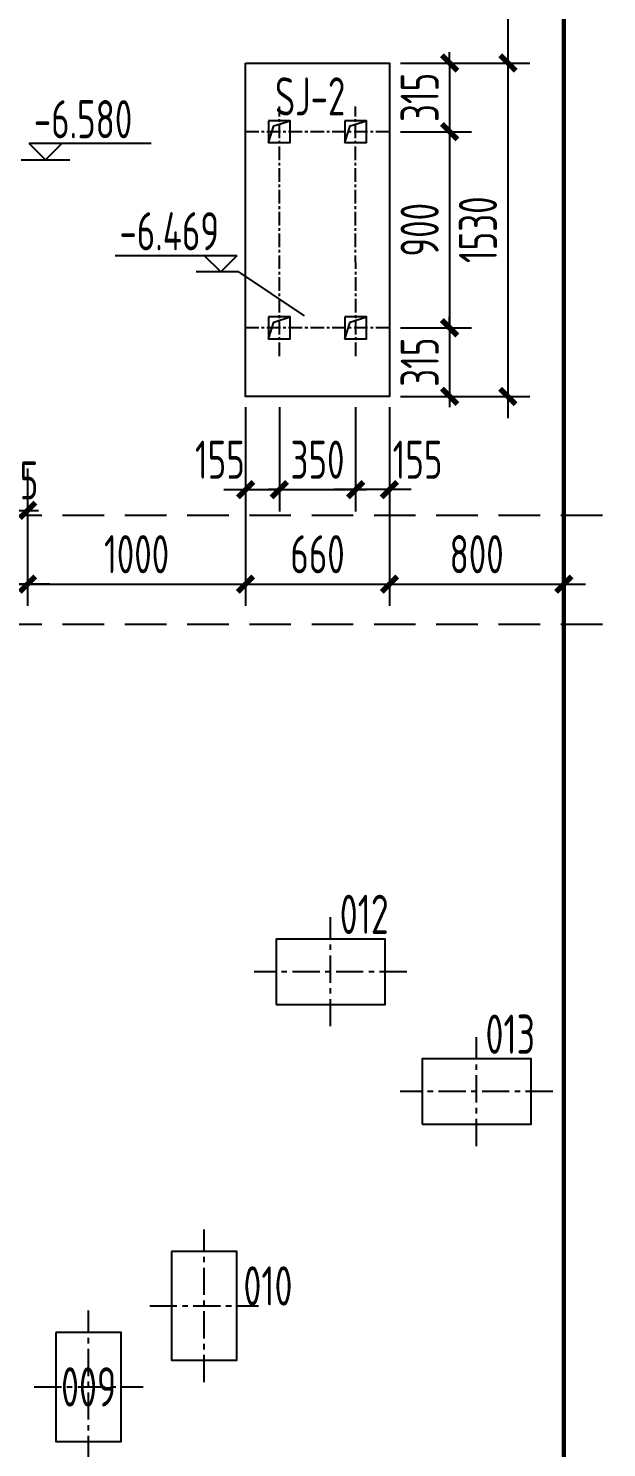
# Model space of a CAD drawing. Extents: x 214073 to 274589, y -287361 to -130190.
# Drawn here: x 232517 to 235169, y -205555 to -199043 of the extents above; entities that cross this region are included whole.
import ezdxf
from ezdxf.enums import TextEntityAlignment as Align

# ---------------------------------------------------------------- set-up
doc = ezdxf.new("R2010")
doc.units = 0
doc.header["$LTSCALE"] = 500
doc.header["$MEASUREMENT"] = 0
doc.linetypes.add('CENTER', pattern=[2, 1.25, -0.25, 0.25, -0.25])
doc.linetypes.add('DASHED', pattern=[19.05, 12.7, -6.35])
doc.layers.get('0').update_dxf_attribs({"linetype": 'CONTINUOUS'})
doc.layers.get('Defpoints').update_dxf_attribs({"linetype": 'CONTINUOUS'})
for name, color, linetype in [('1_3PR_CIVI_D', 7, 'CONTINUOUS'), ('PRDWWP', 7, 'CONTINUOUS'), ('PRDWWP_CenterLine', 7, 'CONTINUOUS'), ('提资', 6, 'CONTINUOUS'), ('用于构件、墙体看线', 7, 'CONTINUOUS')]:
    doc.layers.add(name, color=color, linetype=linetype)
doc.styles.add('ACP1000普通样式', font='tssdeng.shx', dxfattribs={"width": 0.7, "bigfont": 'tssdchn.shx'})
doc.styles.add('TSSD_Dimension', font='Tssdeng.shx', dxfattribs={"width": 0.7, "bigfont": 'tssdchn.shx'})
doc.styles.add('TSSD_Rein', font='Tssdeng.shx', dxfattribs={"width": 0.7, "bigfont": 'hztxt.shx'})
doc.dimstyles.new('_TCH_ARCH&&100', dxfattribs={"dimtxt": 175, "dimasz": 50, "dimexe": 100, "dimexo": 50, "dimgap": 50, "dimtad": 1, "dimdec": 0, "dimtxsty": 'TSSD_Rein', "dimblk": 'ARCHTICK', "dimcen": 2.5, "dimdle": 100, "dimclrd": 3, "dimclrt": 7, "dimazin": 2, "dimtfac": 1, "dimtdec": 0, "dimtix": 1, "dimtmove": 2, "dimatfit": 3, "dimarcsym": 0})

# ---------------------------------------------------------------- blocks, each defined once
blk = doc.blocks.new('_ArchTick')
at = {"color": 0, "const_width": 0.5}
blk.add_lwpolyline([(-0.71, -0.71), (0.71, 0.71)], dxfattribs=at)
blk = doc.blocks.new('*D2809')
at = {"layer": 'Defpoints', "color": 0, "transparency": 16777216}
for p in [(231543.1, -201011.9), (232513.1, -201011.9), (231543.1, -201593.3)]:
    blk.add_point(p, dxfattribs=at)
at = {"layer": '提资', "color": 0, "lineweight": -2, "transparency": 16777216}
for p, q in [((231543.1, -201061.9), (231543.1, -201693.3)), ((232513.1, -201061.9), (232513.1, -201693.3))]:
    blk.add_line(p, q, dxfattribs=at)
at = {"layer": '提资', "color": 3, "lineweight": -2, "transparency": 16777216}
blk.add_line((232613.1, -201593.3), (231443.1, -201593.3), dxfattribs=at)
at = {"layer": '提资', "color": 3, "lineweight": -2, "transparency": 16777216, "xscale": 50, "yscale": 50, "zscale": 50, "rotation": 180}
blk.add_blockref('_ArchTick', (231543.1, -201593.3), dxfattribs=at)
at = {"layer": '提资', "color": 3, "lineweight": -2, "transparency": 16777216, "xscale": 50, "yscale": 50, "zscale": 50}
blk.add_blockref('_ArchTick', (232513.1, -201593.3), dxfattribs=at)
at = {"layer": '提资', "color": 7, "transparency": 16777216, "insert": (232028.1, -201455.8), "char_height": 175, "attachment_point": 5, "style": 'TSSD_Rein'}
blk.add_mtext('\\A1;970', dxfattribs=at)
blk = doc.blocks.new('*D2814')
at = {"layer": 'Defpoints', "color": 0, "transparency": 16777216}
for p in [(233513.2, -200916.8, 0), (232513.1, -201011.9), (233513.2, -201593.3)]:
    blk.add_point(p, dxfattribs=at)
at = {"layer": '提资', "color": 0, "lineweight": -2, "transparency": 16777216}
for p, q in [((233513.2, -200966.8), (233513.2, -201693.3)), ((232513.1, -201061.9), (232513.1, -201693.3))]:
    blk.add_line(p, q, dxfattribs=at)
at = {"layer": '提资', "color": 3, "lineweight": -2, "transparency": 16777216}
blk.add_line((232413.1, -201593.3), (233613.2, -201593.3), dxfattribs=at)
at = {"layer": '提资', "color": 3, "lineweight": -2, "transparency": 16777216, "xscale": 50, "yscale": 50, "zscale": 50, "rotation": 180}
blk.add_blockref('_ArchTick', (232513.1, -201593.3), dxfattribs=at)
at = {"layer": '提资', "color": 3, "lineweight": -2, "transparency": 16777216, "xscale": 50, "yscale": 50, "zscale": 50}
blk.add_blockref('_ArchTick', (233513.2, -201593.3), dxfattribs=at)
at = {"layer": '提资', "color": 7, "transparency": 16777216, "insert": (233013.2, -201455.8), "char_height": 175, "attachment_point": 5, "style": 'TSSD_Rein'}
blk.add_mtext('\\A1;1000', dxfattribs=at)
blk = doc.blocks.new('*D2815')
at = {"layer": 'Defpoints', "color": 0, "transparency": 16777216}
for p in [(233513.2, -200731.8, 0), (233668.2, -200731.8), (233668.2, -201159.6)]:
    blk.add_point(p, dxfattribs=at)
at = {"layer": '提资', "color": 0, "lineweight": -2, "transparency": 16777216}
for p, q in [((233513.2, -200781.8), (233513.2, -201259.6)), ((233668.2, -200781.8), (233668.2, -201259.6))]:
    blk.add_line(p, q, dxfattribs=at)
at = {"layer": '提资', "color": 3, "lineweight": -2, "transparency": 16777216}
blk.add_line((233413.2, -201159.6), (233768.2, -201159.6), dxfattribs=at)
at = {"layer": '提资', "color": 3, "lineweight": -2, "transparency": 16777216, "xscale": 50, "yscale": 50, "zscale": 50, "rotation": 180}
blk.add_blockref('_ArchTick', (233513.2, -201159.6), dxfattribs=at)
at = {"layer": '提资', "color": 3, "lineweight": -2, "transparency": 16777216, "xscale": 50, "yscale": 50, "zscale": 50}
blk.add_blockref('_ArchTick', (233668.2, -201159.6), dxfattribs=at)
at = {"layer": '提资', "color": 7, "transparency": 16777216, "insert": (233395.2, -201022.1), "char_height": 175, "attachment_point": 5, "style": 'TSSD_Rein'}
blk.add_mtext('\\A1;155', dxfattribs=at)
blk = doc.blocks.new('*D2816')
at = {"layer": 'Defpoints', "color": 0, "transparency": 16777216}
for p in [(233668.2, -200731.8), (234018, -200731.8), (234018, -201159.6)]:
    blk.add_point(p, dxfattribs=at)
at = {"layer": '提资', "color": 0, "lineweight": -2, "transparency": 16777216}
for p, q in [((233668.2, -200781.8), (233668.2, -201259.6)), ((234018, -200781.8), (234018, -201259.6))]:
    blk.add_line(p, q, dxfattribs=at)
at = {"layer": '提资', "color": 3, "lineweight": -2, "transparency": 16777216}
for p, q in [((233668.2, -201159.6), (233618.2, -201159.6)), ((233668.2, -201159.6), (234018, -201159.6)), ((234018, -201159.6), (234068, -201159.6))]:
    blk.add_line(p, q, dxfattribs=at)
at = {"layer": '提资', "color": 3, "lineweight": -2, "transparency": 16777216, "xscale": 50, "yscale": 50, "zscale": 50}
blk.add_blockref('_ArchTick', (233668.2, -201159.6), dxfattribs=at)
at = {"layer": '提资', "color": 3, "lineweight": -2, "transparency": 16777216, "xscale": 50, "yscale": 50, "zscale": 50, "rotation": 180}
blk.add_blockref('_ArchTick', (234018, -201159.6), dxfattribs=at)
at = {"layer": '提资', "color": 7, "transparency": 16777216, "insert": (233843.1, -201022.1), "char_height": 175, "attachment_point": 5, "style": 'TSSD_Rein'}
blk.add_mtext('\\A1;350', dxfattribs=at)
blk = doc.blocks.new('*D2817')
at = {"layer": 'Defpoints', "color": 0, "transparency": 16777216}
for p in [(234018, -200731.8), (234173.2, -200731.8, 0), (234018, -201159.6)]:
    blk.add_point(p, dxfattribs=at)
at = {"layer": '提资', "color": 0, "lineweight": -2, "transparency": 16777216}
for p, q in [((234018, -200781.8), (234018, -201259.6)), ((234173.2, -200781.8), (234173.2, -201259.6))]:
    blk.add_line(p, q, dxfattribs=at)
at = {"layer": '提资', "color": 3, "lineweight": -2, "transparency": 16777216}
blk.add_line((234273.2, -201159.6), (233918, -201159.6), dxfattribs=at)
at = {"layer": '提资', "color": 3, "lineweight": -2, "transparency": 16777216, "xscale": 50, "yscale": 50, "zscale": 50, "rotation": 180}
blk.add_blockref('_ArchTick', (234018, -201159.6), dxfattribs=at)
at = {"layer": '提资', "color": 3, "lineweight": -2, "transparency": 16777216, "xscale": 50, "yscale": 50, "zscale": 50}
blk.add_blockref('_ArchTick', (234173.2, -201159.6), dxfattribs=at)
at = {"layer": '提资', "color": 7, "transparency": 16777216, "insert": (234302, -201022.1), "char_height": 175, "attachment_point": 5, "style": 'TSSD_Rein'}
blk.add_mtext('\\A1;155', dxfattribs=at)
blk = doc.blocks.new('*D2818')
at = {"layer": 'Defpoints', "color": 0, "transparency": 16777216}
for p in [(234173.2, -199201.9, 0), (234173.2, -199516.9), (234449.3, -199516.9)]:
    blk.add_point(p, dxfattribs=at)
at = {"layer": '提资', "color": 3, "lineweight": -2, "transparency": 16777216}
for p, q in [((234449.3, -199201.9), (234449.3, -199151.9)), ((234449.3, -199201.9), (234449.3, -199516.9)), ((234449.3, -199516.9), (234449.3, -199566.9))]:
    blk.add_line(p, q, dxfattribs=at)
at = {"layer": '提资', "color": 0, "lineweight": -2, "transparency": 16777216}
for p, q in [((234223.2, -199201.9), (234549.3, -199201.9)), ((234223.2, -199516.9), (234549.3, -199516.9))]:
    blk.add_line(p, q, dxfattribs=at)
at = {"layer": '提资', "color": 3, "lineweight": -2, "transparency": 16777216, "xscale": 50, "yscale": 50, "zscale": 50}
for p, rotation in [((234449.3, -199201.9), 270), ((234449.3, -199516.9), 90)]:
    blk.add_blockref('_ArchTick', p, dxfattribs=dict(at, rotation=rotation))
at = {"layer": '提资', "color": 7, "transparency": 16777216, "insert": (234311.8, -199359.4), "char_height": 175, "attachment_point": 5, "rotation": 90, "style": 'TSSD_Rein'}
blk.add_mtext('\\A1;315', dxfattribs=at)
blk = doc.blocks.new('*D2819')
at = {"layer": 'Defpoints', "color": 0, "transparency": 16777216}
for p in [(234173.2, -199516.9), (234173.2, -200416.9, 0), (234449.3, -200416.9)]:
    blk.add_point(p, dxfattribs=at)
at = {"layer": '提资', "color": 3, "lineweight": -2, "transparency": 16777216}
blk.add_line((234449.3, -199416.9), (234449.3, -200516.9), dxfattribs=at)
at = {"layer": '提资', "color": 0, "lineweight": -2, "transparency": 16777216}
for p, q in [((234223.2, -199516.9), (234549.3, -199516.9)), ((234223.2, -200416.9), (234549.3, -200416.9))]:
    blk.add_line(p, q, dxfattribs=at)
at = {"layer": '提资', "color": 3, "lineweight": -2, "transparency": 16777216, "xscale": 50, "yscale": 50, "zscale": 50}
for p, rotation in [((234449.3, -199516.9), 90), ((234449.3, -200416.9), 270)]:
    blk.add_blockref('_ArchTick', p, dxfattribs=dict(at, rotation=rotation))
at = {"layer": '提资', "color": 7, "transparency": 16777216, "insert": (234311.8, -199966.9), "char_height": 175, "attachment_point": 5, "rotation": 90, "style": 'TSSD_Rein'}
blk.add_mtext('\\A1;900', dxfattribs=at)
blk = doc.blocks.new('*D2820')
at = {"layer": 'Defpoints', "color": 0, "transparency": 16777216}
for p in [(234173.2, -200416.9, 0), (234173.2, -200731.8, 0), (234449.3, -200731.8)]:
    blk.add_point(p, dxfattribs=at)
at = {"layer": '提资', "color": 3, "lineweight": -2, "transparency": 16777216}
for p, q in [((234449.3, -200416.9), (234449.3, -200366.9)), ((234449.3, -200416.9), (234449.3, -200731.8)), ((234449.3, -200731.8), (234449.3, -200781.8))]:
    blk.add_line(p, q, dxfattribs=at)
at = {"layer": '提资', "color": 0, "lineweight": -2, "transparency": 16777216}
for p, q in [((234223.2, -200416.9), (234549.3, -200416.9)), ((234223.2, -200731.8), (234549.3, -200731.8))]:
    blk.add_line(p, q, dxfattribs=at)
at = {"layer": '提资', "color": 3, "lineweight": -2, "transparency": 16777216, "xscale": 50, "yscale": 50, "zscale": 50}
for p, rotation in [((234449.3, -200416.9), 270), ((234449.3, -200731.8), 90)]:
    blk.add_blockref('_ArchTick', p, dxfattribs=dict(at, rotation=rotation))
at = {"layer": '提资', "color": 7, "transparency": 16777216, "insert": (234311.8, -200574.4), "char_height": 175, "attachment_point": 5, "rotation": 90, "style": 'TSSD_Rein'}
blk.add_mtext('\\A1;315', dxfattribs=at)
blk = doc.blocks.new('*D2821')
at = {"layer": 'Defpoints', "color": 0, "transparency": 16777216}
for p in [(233513.2, -200731.8), (234173.2, -200731.8), (234173.2, -201593.3)]:
    blk.add_point(p, dxfattribs=at)
at = {"layer": '提资', "color": 0, "lineweight": -2, "transparency": 16777216}
for p, q in [((233513.2, -200781.8), (233513.2, -201693.3)), ((234173.2, -200781.8), (234173.2, -201693.3))]:
    blk.add_line(p, q, dxfattribs=at)
at = {"layer": '提资', "color": 3, "lineweight": -2, "transparency": 16777216}
blk.add_line((233413.2, -201593.3), (234273.2, -201593.3), dxfattribs=at)
at = {"layer": '提资', "color": 3, "lineweight": -2, "transparency": 16777216, "xscale": 50, "yscale": 50, "zscale": 50, "rotation": 180}
blk.add_blockref('_ArchTick', (233513.2, -201593.3), dxfattribs=at)
at = {"layer": '提资', "color": 3, "lineweight": -2, "transparency": 16777216, "xscale": 50, "yscale": 50, "zscale": 50}
blk.add_blockref('_ArchTick', (234173.2, -201593.3), dxfattribs=at)
at = {"layer": '提资', "color": 7, "transparency": 16777216, "insert": (233843.2, -201455.8), "char_height": 175, "attachment_point": 5, "style": 'TSSD_Rein'}
blk.add_mtext('\\A1;660', dxfattribs=at)
blk = doc.blocks.new('*D2848')
at = {"layer": 'Defpoints', "color": 0, "transparency": 16777216}
for p in [(234223.2, -196976.9, 0), (234173.2, -199201.9, 0), (234716.6, -199201.9)]:
    blk.add_point(p, dxfattribs=at)
at = {"layer": '提资', "color": 3, "lineweight": -2, "transparency": 16777216}
blk.add_line((234716.6, -196876.9), (234716.6, -199301.9), dxfattribs=at)
at = {"layer": '提资', "color": 0, "lineweight": -2, "transparency": 16777216}
for p, q in [((234273.2, -196976.9), (234816.6, -196976.9)), ((234223.2, -199201.9), (234816.6, -199201.9))]:
    blk.add_line(p, q, dxfattribs=at)
at = {"layer": '提资', "color": 3, "lineweight": -2, "transparency": 16777216, "xscale": 50, "yscale": 50, "zscale": 50}
for p, rotation in [((234716.6, -196976.9), 90), ((234716.6, -199201.9), 270)]:
    blk.add_blockref('_ArchTick', p, dxfattribs=dict(at, rotation=rotation))
at = {"layer": '提资', "color": 7, "transparency": 16777216, "insert": (234579.1, -198089.4), "char_height": 175, "attachment_point": 5, "rotation": 90, "style": 'TSSD_Rein'}
blk.add_mtext('\\A1;2225', dxfattribs=at)
blk = doc.blocks.new('*D2850')
at = {"layer": 'Defpoints', "color": 0, "transparency": 16777216}
for p in [(234173.2, -200731.8), (234973.2, -201224.7), (234973.2, -201593.3)]:
    blk.add_point(p, dxfattribs=at)
at = {"layer": '提资', "color": 0, "lineweight": -2, "transparency": 16777216}
for p, q in [((234173.2, -200781.8), (234173.2, -201693.3)), ((234973.2, -201274.7), (234973.2, -201693.3))]:
    blk.add_line(p, q, dxfattribs=at)
at = {"layer": '提资', "color": 3, "lineweight": -2, "transparency": 16777216}
blk.add_line((234073.2, -201593.3), (235073.2, -201593.3), dxfattribs=at)
at = {"layer": '提资', "color": 3, "lineweight": -2, "transparency": 16777216, "xscale": 50, "yscale": 50, "zscale": 50, "rotation": 180}
blk.add_blockref('_ArchTick', (234173.2, -201593.3), dxfattribs=at)
at = {"layer": '提资', "color": 3, "lineweight": -2, "transparency": 16777216, "xscale": 50, "yscale": 50, "zscale": 50}
blk.add_blockref('_ArchTick', (234973.2, -201593.3), dxfattribs=at)
at = {"layer": '提资', "color": 7, "transparency": 16777216, "insert": (234573.2, -201455.8), "char_height": 175, "attachment_point": 5, "style": 'TSSD_Rein'}
blk.add_mtext('\\A1;800', dxfattribs=at)
blk = doc.blocks.new('*D2852')
at = {"layer": 'Defpoints', "color": 0, "transparency": 16777216}
for p in [(232388.1, -201011.9), (232513.1, -201011.9), (232513.1, -201254.7)]:
    blk.add_point(p, dxfattribs=at)
at = {"layer": '提资', "color": 0, "lineweight": -2, "transparency": 16777216}
for p, q in [((232388.1, -201061.9), (232388.1, -201354.7)), ((232513.1, -201061.9), (232513.1, -201354.7))]:
    blk.add_line(p, q, dxfattribs=at)
at = {"layer": '提资', "color": 3, "lineweight": -2, "transparency": 16777216}
for p, q in [((232388.1, -201254.7), (232338.1, -201254.7)), ((232388.1, -201254.7), (232513.1, -201254.7)), ((232513.1, -201254.7), (232563.1, -201254.7))]:
    blk.add_line(p, q, dxfattribs=at)
at = {"layer": '提资', "color": 3, "lineweight": -2, "transparency": 16777216, "xscale": 50, "yscale": 50, "zscale": 50}
blk.add_blockref('_ArchTick', (232388.1, -201254.7), dxfattribs=at)
at = {"layer": '提资', "color": 3, "lineweight": -2, "transparency": 16777216, "xscale": 50, "yscale": 50, "zscale": 50, "rotation": 180}
blk.add_blockref('_ArchTick', (232513.1, -201254.7), dxfattribs=at)
at = {"layer": '提资', "color": 7, "transparency": 16777216, "insert": (232450.6, -201117.2), "char_height": 175, "attachment_point": 5, "style": 'TSSD_Rein'}
blk.add_mtext('\\A1;125', dxfattribs=at)
blk = doc.blocks.new('*D2920')
at = {"layer": 'Defpoints', "color": 0, "transparency": 16777216}
for p in [(234173.2, -199201.9, 0), (234173.2, -200731.8, 0), (234716.6, -200731.8)]:
    blk.add_point(p, dxfattribs=at)
at = {"layer": '提资', "color": 3, "lineweight": -2, "transparency": 16777216}
blk.add_line((234716.6, -199101.9), (234716.6, -200831.8), dxfattribs=at)
at = {"layer": '提资', "color": 0, "lineweight": -2, "transparency": 16777216}
for p, q in [((234223.2, -199201.9), (234816.6, -199201.9)), ((234223.2, -200731.8), (234816.6, -200731.8))]:
    blk.add_line(p, q, dxfattribs=at)
at = {"layer": '提资', "color": 3, "lineweight": -2, "transparency": 16777216, "xscale": 50, "yscale": 50, "zscale": 50}
for p, rotation in [((234716.6, -199201.9), 90), ((234716.6, -200731.8), 270)]:
    blk.add_blockref('_ArchTick', p, dxfattribs=dict(at, rotation=rotation))
at = {"layer": '提资', "color": 7, "transparency": 16777216, "insert": (234579.1, -199966.9), "char_height": 175, "attachment_point": 5, "rotation": 90, "style": 'TSSD_Rein'}
blk.add_mtext('\\A1;1530', dxfattribs=at)

msp = doc.modelspace()

# ---------------------------------------------------------------- linework, layer by layer
at = {"layer": '1_3PR_CIVI_D', "color": 1, "const_width": 20}
msp.add_lwpolyline([(234973.1, -196976.9), (234973.1, -205776.9)], dxfattribs=at)
at = {"layer": 'PRDWWP', "color": 3}
for points in [[(233653.1, -203521.9), (234153.1, -203521.9), (234153.1, -203221.9), (233653.1, -203221.9)], [(234323.1, -204071.9), (234823.1, -204071.9), (234823.1, -203771.9), (234323.1, -203771.9)], [(233173.1, -204654.9), (233173.1, -205154.9), (233473.1, -205154.9), (233473.1, -204654.9)], [(232643.1, -205026.9), (232643.1, -205526.9), (232943.1, -205526.9), (232943.1, -205026.9)]]:
    msp.add_lwpolyline(points, close=True, dxfattribs=at)
at = {"layer": '提资', "color": 254, "linetype": 'CENTER', "ltscale": 0.1}
for p, q in [((233668.2, -200546.9, 0), (233668.2, -199400.7)), ((234018.3, -200546.9, 0), (234018, -199400.7)), ((234173.2, -199516.9), (233513.2, -199516.9)), ((234173.2, -200416.9), (233513.2, -200416.9))]:
    msp.add_line(p, q, dxfattribs=at)
at = {"layer": '提资', "color": 0, "ltscale": 0.001}
for p, q in [((232595.3, -199646.1, 0), (232520.3, -199571.1, 0)), ((233079.8, -199571.1, 0), (232520.3, -199571.1, 0)), ((232595.3, -199646.1, 0), (232670.3, -199571.1, 0)), ((232483.2, -199646.1, 0), (232707.3, -199646.1, 0)), ((232914.4, -200085.1, 0), (233473.9, -200085.1, 0)), ((233398.9, -200160.1, 0), (233323.9, -200085.1, 0)), ((233398.9, -200160.1, 0), (233473.9, -200085.1, 0)), ((233480.9, -200160.1, 0), (233286.8, -200160.1, 0)), ((233480.9, -200160.1, 0), (233781.6, -200361.8, 0))]:
    msp.add_line(p, q, dxfattribs=at)
at = {"layer": '提资', "color": 254, "linetype": 'CENTER', "ltscale": 0.2}
for p, q in [((233903.1, -203621.9), (233903.1, -203121.9)), ((234253.1, -203371.9), (233553.1, -203371.9)), ((234573.1, -204171.9), (234573.1, -203671.9)), ((234923.1, -203921.9), (234223.1, -203921.9)), ((233323.1, -205254.9), (233323.1, -204554.9)), ((232793.1, -205626.9), (232793.1, -204926.9)), ((233073.1, -204904.9), (233573.1, -204904.9)), ((232543.1, -205276.9), (233043.1, -205276.9))]:
    msp.add_line(p, q, dxfattribs=at)
at = {"layer": '提资', "ltscale": 0.001}
for points in [[(233513.2, -199201.9), (234173.2, -199201.9), (234173.2, -200731.8), (233513.2, -200731.8)], [(233618.2, -199466.9), (233618.2, -199566.9), (233718.2, -199566.9), (233718.2, -199466.9)], [(233968.2, -199466.9), (233968.2, -199566.9), (234068.2, -199566.9), (234068.2, -199466.9)], [(233618.2, -200366.9), (233618.2, -200466.9), (233718.2, -200466.9), (233718.2, -200366.9)], [(233968.2, -200366.9), (233968.2, -200466.9), (234068.2, -200466.9), (234068.2, -200366.9)]]:
    msp.add_lwpolyline(points, close=True, dxfattribs=at)
for points in [[(233618.2, -199566.9), (233642.3, -199490.5), (233718.2, -199466.9)], [(233968.2, -199566.9), (233992.3, -199490.5), (234068.2, -199466.9)], [(233618.2, -200466.9), (233642.3, -200390.5), (233718.2, -200366.9)], [(233968.2, -200466.9), (233992.3, -200390.5), (234068.2, -200366.9)]]:
    msp.add_lwpolyline(points, dxfattribs=at)
at = {"layer": '用于构件、墙体看线', "linetype": 'DASHED', "ltscale": 0.03}
for p, q in [((228673.1, -201276.9), (242073.1, -201276.9)), ((228673.1, -201776.9), (242073.1, -201776.9))]:
    msp.add_line(p, q, dxfattribs=at)

# ---------------------------------------------------------------- texts
at = {"layer": 'PRDWWP_CenterLine', "color": 3, "style": 'TSSD_Dimension', "width": 0.7}
for s, p in [('012', (234057.5, -203108.5)), ('013', (234727.5, -203658.5)), ('010', (233615.8, -204813.7)), ('009', (232793.1, -205276.9))]:
    msp.add_text(s, height=180, dxfattribs=at).set_placement(p, align=Align.MIDDLE_CENTER)
at = {"layer": '提资', "color": 0, "ltscale": 0.001, "style": 'ACP1000普通样式', "width": 0.7}
for s, p in [('SJ-2', (233648.2, -199442.6)), ('-6.580', (232541.5, -199547.2, 0)), ('-6.469', (232934.4, -200061.2, 0))]:
    msp.add_text(s, height=175, dxfattribs=at).set_placement(p)

# ---------------------------------------------------------------- dimensions: what is measured, and where the dimension line sits
at = {"layer": '提资', "color": 3}
for base, p1, p2, angle, picture, middle in [((234716.6, -199201.9, 0), (234223.2, -196976.9), (234173.2, -199201.9), 90, '*D2848', (234579.1, -198089.4, 0)), ((234716.6, -200731.8, 0), (234173.2, -199201.9), (234173.2, -200731.8), 90, '*D2920', (234579.1, -199966.9, 0)), ((234449.3, -199516.9, 0), (234173.2, -199201.9), (234173.2, -199516.9, 0), 90, '*D2818', (234311.8, -199359.4, 0)), ((234449.3, -200416.9, 0), (234173.2, -199516.9, 0), (234173.2, -200416.9), 90, '*D2819', (234311.8, -199966.9, 0)), ((234449.3, -200731.8, 0), (234173.2, -200416.9), (234173.2, -200731.8), 90, '*D2820', (234311.8, -200574.4, 0)), ((232513.1, -201254.7), (232388.1, -201011.9), (232513.1, -201011.9), 180, '*D2852', (232450.6, -201117.2))]:
    dim = msp.add_linear_dim(base=base, p1=p1, p2=p2, angle=angle, dimstyle='_TCH_ARCH&&100', override={"dimfxl": 100}, dxfattribs=at)
    dim.commit()
    dim.dimension.update_dxf_attribs({"geometry": picture, "text_midpoint": middle})
for base, p1, p2, picture, middle in [((233668.2, -201159.6, 0), (233513.2, -200731.8), (233668.2, -200731.8, 0), '*D2815', (233395.2, -201022.1, 0)), ((234018, -201159.6, 0), (234173.2, -200731.8), (234018, -200731.8, 0), '*D2817', (234302, -201022.1, 0))]:
    dim = msp.add_linear_dim(base=base, p1=p1, p2=p2, dimstyle='_TCH_ARCH&&100', override={"dimfxl": 100}, dxfattribs=at)
    dim.commit()
    dim.dimension.update_dxf_attribs({"geometry": picture, "text_midpoint": middle, "dimtype": 160})
for base, p1, p2, picture, middle in [((234173.2, -201593.3), (233513.2, -200731.8), (234173.2, -200731.8), '*D2821', (233843.2, -201455.8)), ((234018, -201159.6, 0), (233668.2, -200731.8, 0), (234018, -200731.8, 0), '*D2816', (233843.1, -201022.1, 0)), ((234973.2, -201593.3), (234173.2, -200731.8), (234973.2, -201224.7), '*D2850', (234573.2, -201455.8)), ((233513.2, -201593.3), (232513.1, -201011.9), (233513.2, -200916.8, 0), '*D2814', (233013.2, -201455.8)), ((231543.1, -201593.3), (232513.1, -201011.9), (231543.1, -201011.9), '*D2809', (232028.1, -201455.8))]:
    dim = msp.add_linear_dim(base=base, p1=p1, p2=p2, dimstyle='_TCH_ARCH&&100', override={"dimfxl": 100}, dxfattribs=at)
    dim.commit()
    dim.dimension.update_dxf_attribs({"geometry": picture, "text_midpoint": middle})

doc.saveas('drawing.dxf')
